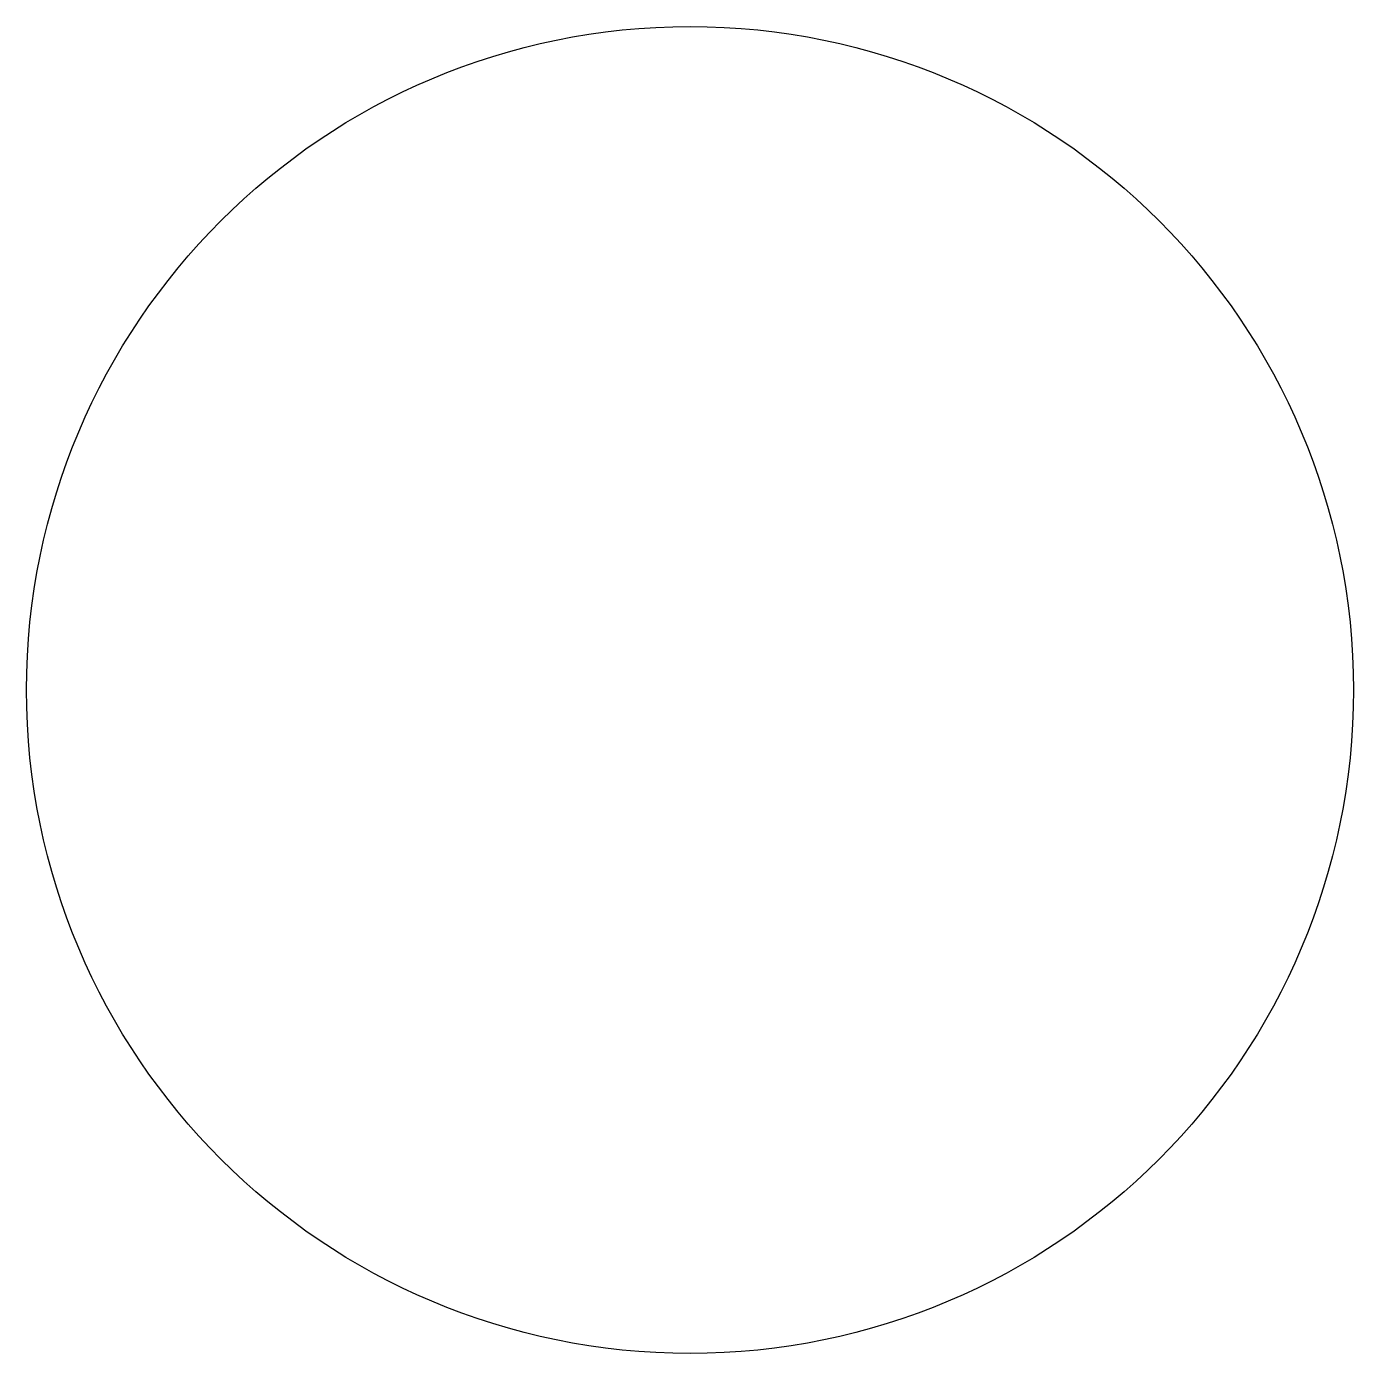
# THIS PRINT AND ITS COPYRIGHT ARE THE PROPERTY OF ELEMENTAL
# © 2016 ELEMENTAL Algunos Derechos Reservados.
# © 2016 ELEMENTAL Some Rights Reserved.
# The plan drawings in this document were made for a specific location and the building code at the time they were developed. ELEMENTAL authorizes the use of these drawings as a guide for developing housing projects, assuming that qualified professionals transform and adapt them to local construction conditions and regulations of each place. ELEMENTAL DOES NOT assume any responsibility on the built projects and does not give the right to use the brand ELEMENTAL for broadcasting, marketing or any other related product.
# Model space of a CAD drawing. Header units: metres. Extents: x 429.04 to 434.06, y 15.75 to 20.78.
import ezdxf

# ---------------------------------------------------------------- set-up
doc = ezdxf.new("R2010")
doc.units = ezdxf.units.M
doc.header["$LTSCALE"] = 5
doc.header["$MEASUREMENT"] = 0
doc.layers.get('0').update_dxf_attribs({"color": 30})

msp = doc.modelspace()

# ---------------------------------------------------------------- linework, layer by layer
msp.add_circle((431.5501, 18.2647), 2.5136)

doc.saveas('drawing.dxf')
